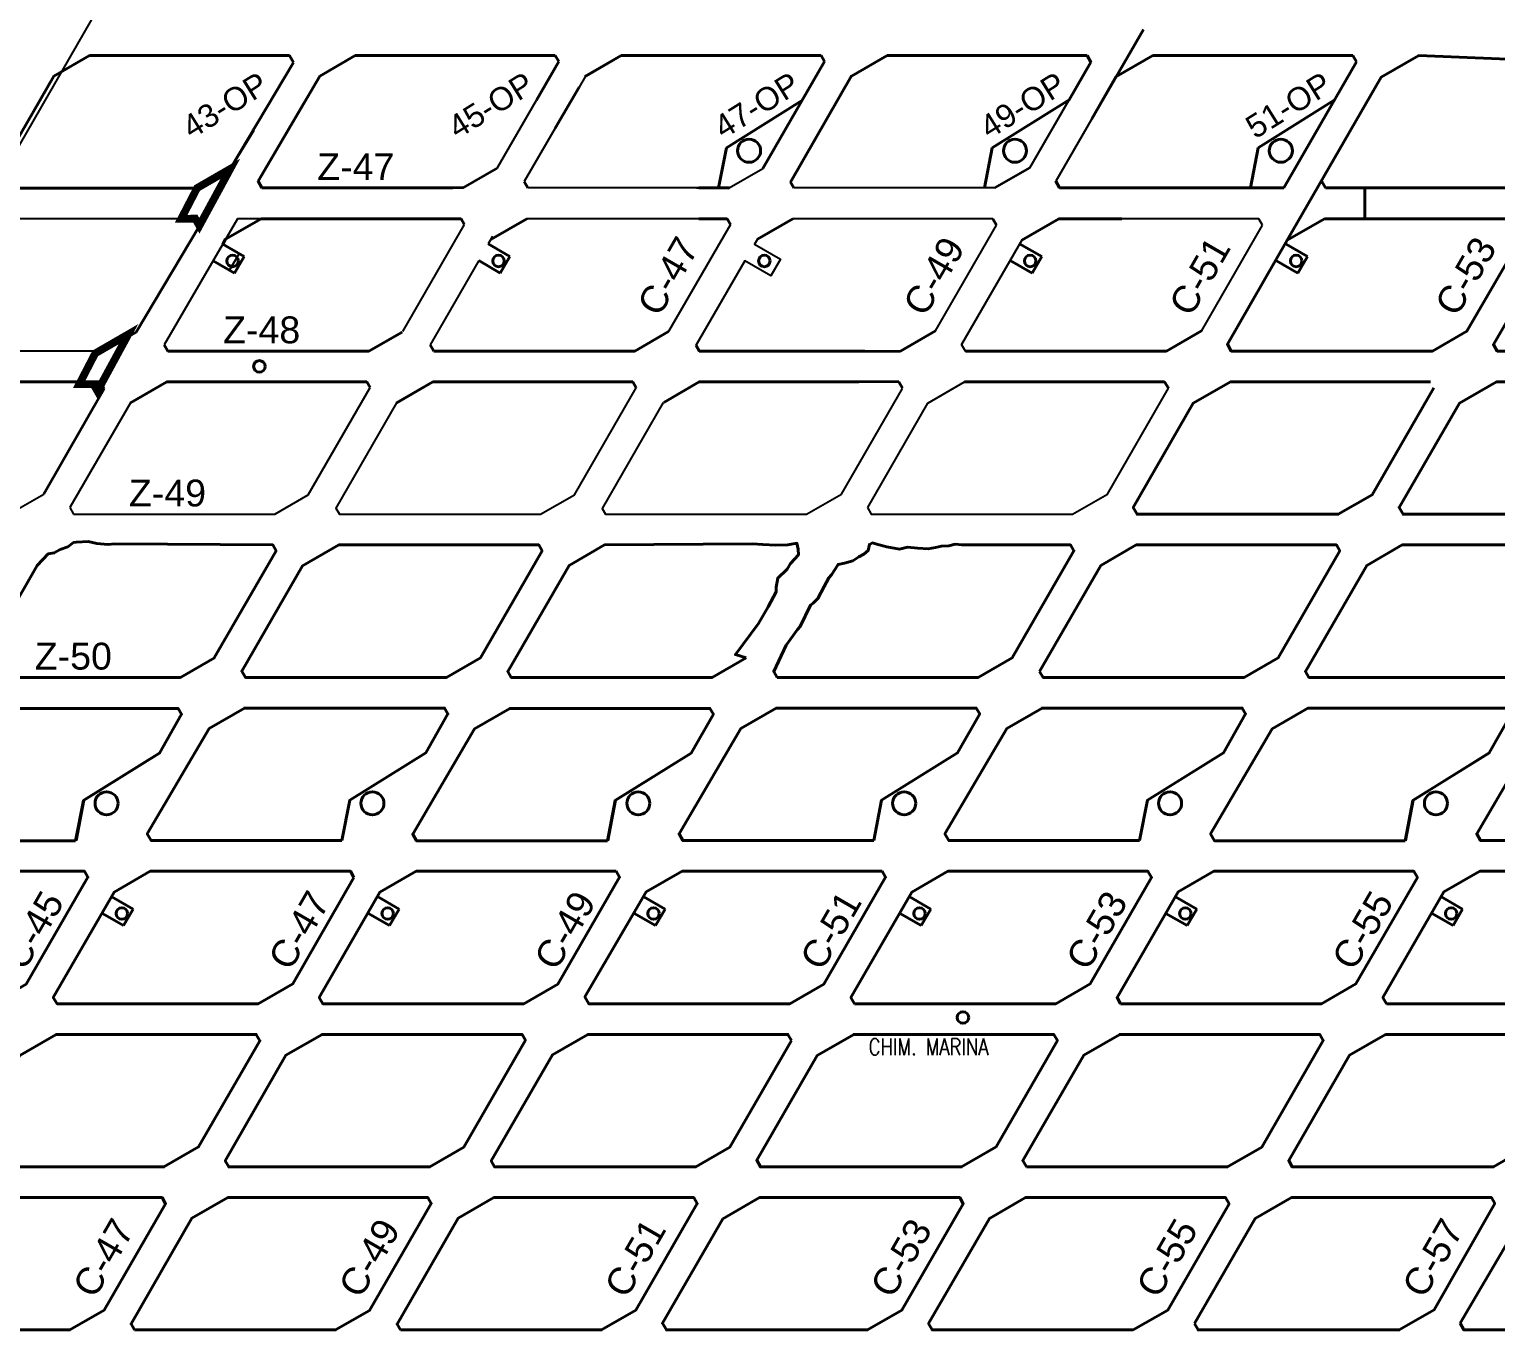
# Model space of a CAD drawing. Header units: millimetres. Extents: x -28 to 1943, y -5245 to 2752.
# Drawn here: x 1242.7 to 1433.8, y -386 to -215.6 of the extents above; entities that cross this region are included whole.
import ezdxf
from ezdxf.enums import TextEntityAlignment as Align

# ---------------------------------------------------------------- set-up
doc = ezdxf.new("R2010")
doc.units = ezdxf.units.MM
doc.linetypes.add('CONTINUA', pattern=[0])
doc.linetypes.add('HIDDEN', pattern=[0.375, 0.25, -0.125])
doc.layers.add('167', color=10, linetype='Continuous')
doc.styles.add('DG-T1-473 TO 560$0$Standard', font='arial.ttf')
doc.styles.add('DG-T1-473 TO 560$1$Standard', font='arial.ttf')
doc.styles.add('ROMANS', font='romans.shx', dxfattribs={"width": 0.8})

msp = doc.modelspace()

# ---------------------------------------------------------------- linework, layer by layer
at = {"lineweight": 35}
for p, q in [((1387.883, -215.585), (1381.16, -227.23)), ((1387.883, -215.585), (1381.16, -227.23)), ((1250.57, -218.996), (1245.948, -221.665)), ((1251.121, -218.996), (1250.57, -218.996)), ((1276.63, -218.996), (1251.121, -218.996)), ((1277.164, -219.921), (1276.63, -218.996)), ((1285.211, -218.996), (1280.589, -221.665)), ((1285.211, -218.996), (1311.271, -218.996)), ((1311.271, -218.996), (1311.723, -219.78)), ((1277.164, -219.921), (1268.923, -233.759)), ((1311.723, -219.78), (1308.831, -224.811)), ((1280.589, -221.665), (1272.543, -235.361)), ((1311.247, -228.445), (1314.375, -223.121)), ((1311.247, -228.445), (1314.375, -223.121)), ((1412.754, -224.811), (1402.843, -231.004)), ((1412.754, -224.811), (1402.843, -231.004)), ((1402.843, -231.004), (1401.824, -236.244)), ((1402.843, -231.004), (1401.824, -236.244)), ((1268.923, -233.759), (1264.606, -236.252)), ((1368.528, -236.251), (1373.09, -233.617)), ((1272.543, -235.361), (1273.053, -236.244)), ((1264.896, -241.169), (1264.362, -240.244)), ((1264.896, -241.169), (1256.656, -255.008)), ((1305.355, -245.169), (1302.535, -243.541)), ((1305.355, -245.169), (1302.535, -243.541)), ((1304.105, -247.334), (1301.285, -245.706)), ((1304.105, -247.334), (1301.285, -245.706)), ((1304.105, -247.334), (1305.355, -245.169)), ((1304.105, -247.334), (1305.355, -245.169)), ((1256.656, -255.008), (1252.338, -257.5)), ((1356.261, -257.5), (1360.823, -254.866)), ((1356.261, -257.5), (1360.823, -254.866)), ((1330.02, -257.5), (1356.261, -257.5)), ((1350.693, -257.5), (1356.261, -257.5)), ((1252.508, -262.425), (1251.974, -261.5)), ((1356.013, -261.5), (1330.02, -261.5)), ((1356.013, -261.5), (1350.717, -261.5)), ((1356.497, -262.339), (1356.013, -261.5)), ((1356.497, -262.339), (1356.013, -261.5)), ((1252.508, -262.425), (1244.633, -276.114, 7))]:
    msp.add_line(p, q, dxfattribs=at)
at = {"color": 3, "linetype": 'CONTINUA', "lineweight": 40}
for p, q in [((1250.57, -218.996), (1245.948, -221.665)), ((1276.63, -218.996), (1250.57, -218.996)), ((1277.164, -219.921), (1276.63, -218.996)), ((1245.948, -221.665), (1237.967, -235.489)), ((1238.407, -236.252), (1264.606, -236.252))]:
    msp.add_line(p, q, dxfattribs=at)
at = {"color": 3, "linetype": 'Continuous', "lineweight": 40}
for p, q in [((1280.576, -221.672), (1285.211, -218.996)), ((1280.576, -221.672), (1285.211, -218.996)), ((1285.211, -218.996), (1311.271, -218.996)), ((1285.211, -218.996), (1311.271, -218.996)), ((1311.271, -218.996), (1311.711, -219.759)), ((1311.271, -218.996), (1311.711, -219.759)), ((1315.209, -221.677), (1319.852, -218.996)), ((1315.209, -221.677), (1319.852, -218.996)), ((1319.852, -218.996), (1339.57, -218.996)), ((1319.852, -218.996), (1339.57, -218.996)), ((1349.871, -221.665), (1354.493, -218.996)), ((1349.871, -221.665), (1354.493, -218.996)), ((1354.493, -218.996), (1380.553, -218.996)), ((1354.493, -218.996), (1380.553, -218.996)), ((1380.553, -218.996), (1381.041, -219.842)), ((1380.553, -218.996), (1381.041, -219.842)), ((1384.304, -221.785), (1389.134, -218.996)), ((1384.304, -221.785), (1389.134, -218.996)), ((1389.134, -218.996), (1397.135, -218.996)), ((1389.134, -218.996), (1397.135, -218.996)), ((1378.206, -224.753), (1381.041, -219.842)), ((1378.206, -224.753), (1381.041, -219.842)), ((1272.543, -235.361), (1280.589, -221.665)), ((1272.543, -235.361), (1280.589, -221.665)), ((1384.304, -221.785), (1381.16, -227.23)), ((1384.304, -221.785), (1381.16, -227.23)), ((1343.472, -224.811), (1333.561, -231.004)), ((1343.472, -224.811), (1333.561, -231.004)), ((1378.206, -224.753), (1368.202, -231.004)), ((1378.206, -224.753), (1368.202, -231.004)), ((1412.754, -224.811), (1402.843, -231.004)), ((1412.754, -224.811), (1402.843, -231.004)), ((1333.561, -231.004), (1332.542, -236.244)), ((1333.561, -231.004), (1332.542, -236.244)), ((1368.202, -231.004), (1367.183, -236.244)), ((1368.202, -231.004), (1367.183, -236.244)), ((1402.843, -231.004), (1401.824, -236.244)), ((1402.843, -231.004), (1401.824, -236.244)), ((1273.053, -236.244), (1272.543, -235.361)), ((1273.053, -236.244), (1272.543, -235.361)), ((1297.901, -236.244), (1273.053, -236.244)), ((1297.901, -236.244), (1273.053, -236.244)), ((1376.976, -236.244), (1376.466, -235.361)), ((1376.976, -236.244), (1376.466, -235.361)), ((1385.097, -236.244), (1376.976, -236.244)), ((1385.097, -236.244), (1376.976, -236.244)), ((1411.617, -236.244), (1411.09, -235.332)), ((1411.617, -236.244), (1411.09, -235.332)), ((1416.721, -236.244), (1411.617, -236.244)), ((1416.721, -236.244), (1411.617, -236.244)), ((1272.939, -240.252), (1268.317, -242.92)), ((1272.939, -240.252), (1268.317, -242.92)), ((1298.999, -240.252), (1272.939, -240.252)), ((1298.999, -240.252), (1272.939, -240.252)), ((1299.397, -240.943), (1298.999, -240.252)), ((1299.397, -240.943), (1298.999, -240.252)), ((1376.862, -240.252), (1372.032, -243.041)), ((1376.862, -240.252), (1372.032, -243.041)), ((1385.097, -240.252), (1376.862, -240.252)), ((1385.097, -240.252), (1376.862, -240.252)), ((1411.503, -240.252), (1406.631, -243.065)), ((1411.503, -240.252), (1406.631, -243.065)), ((1416.721, -240.252), (1411.503, -240.252)), ((1416.721, -240.252), (1411.503, -240.252)), ((1268.317, -242.92), (1267.938, -243.566)), ((1268.317, -242.92), (1267.938, -243.566)), ((1270.714, -245.169), (1267.938, -243.566)), ((1270.714, -245.169), (1267.938, -243.566)), ((1305.355, -245.169), (1302.535, -243.541)), ((1305.355, -245.169), (1302.535, -243.541)), ((1374.637, -245.169), (1371.761, -243.509)), ((1374.637, -245.169), (1371.761, -243.509)), ((1409.278, -245.169), (1406.502, -243.566)), ((1409.278, -245.169), (1406.502, -243.566)), ((1269.464, -247.334), (1266.671, -245.722)), ((1269.464, -247.334), (1266.671, -245.722)), ((1269.464, -247.334), (1270.714, -245.169)), ((1269.464, -247.334), (1270.714, -245.169)), ((1304.105, -247.334), (1301.285, -245.706)), ((1304.105, -247.334), (1301.285, -245.706)), ((1304.105, -247.334), (1305.355, -245.169)), ((1304.105, -247.334), (1305.355, -245.169)), ((1373.387, -247.334), (1370.511, -245.674)), ((1373.387, -247.334), (1370.511, -245.674)), ((1373.387, -247.334), (1374.637, -245.169)), ((1373.387, -247.334), (1374.637, -245.169)), ((1408.028, -247.334), (1405.235, -245.722)), ((1408.028, -247.334), (1409.278, -245.169)), ((1408.028, -247.334), (1409.278, -245.169)), ((1286.979, -257.5), (1291.297, -255.008)), ((1286.979, -257.5), (1291.297, -255.008)), ((1321.62, -257.5), (1326.034, -254.952)), ((1321.62, -257.5), (1326.034, -254.952)), ((1390.902, -257.5), (1395.464, -254.866)), ((1390.902, -257.5), (1395.464, -254.866)), ((1260.431, -256.895), (1260.781, -257.5)), ((1260.431, -256.895), (1260.781, -257.5)), ((1260.781, -257.5), (1286.979, -257.5)), ((1260.781, -257.5), (1286.979, -257.5)), ((1294.95, -256.684), (1295.422, -257.5)), ((1294.95, -256.684), (1295.422, -257.5)), ((1295.422, -257.5), (1321.62, -257.5)), ((1295.422, -257.5), (1321.62, -257.5)), ((1329.616, -256.727), (1330.063, -257.5)), ((1329.616, -256.727), (1330.063, -257.5)), ((1330.063, -257.5), (1351.594, -257.5)), ((1330.063, -257.5), (1351.594, -257.5)), ((1364.704, -257.5), (1390.902, -257.5)), ((1364.704, -257.5), (1390.902, -257.5)), ((1260.671, -261.5), (1256.521, -263.896)), ((1260.671, -261.5), (1256.521, -263.896)), ((1286.731, -261.5), (1260.671, -261.5)), ((1286.731, -261.5), (1260.671, -261.5)), ((1287.145, -262.216), (1286.731, -261.5)), ((1287.145, -262.216), (1286.731, -261.5)), ((1295.312, -261.5), (1290.601, -264.22)), ((1295.312, -261.5), (1290.601, -264.22)), ((1321.372, -261.5), (1295.312, -261.5)), ((1321.372, -261.5), (1295.312, -261.5)), ((1321.813, -262.263), (1321.372, -261.5)), ((1321.813, -262.263), (1321.372, -261.5)), ((1350.823, -261.5), (1329.953, -261.5)), ((1350.823, -261.5), (1329.953, -261.5)), ((1390.654, -261.5), (1364.594, -261.5)), ((1390.654, -261.5), (1364.594, -261.5)), ((1391.139, -262.339), (1390.654, -261.5)), ((1391.139, -262.339), (1390.654, -261.5)), ((1259.756, -309.811), (1249.845, -316.004)), ((1259.756, -309.811), (1249.845, -316.004)), ((1294.397, -309.811), (1284.486, -316.004)), ((1294.397, -309.811), (1284.486, -316.004)), ((1328.982, -309.846), (1319.127, -316.004)), ((1328.982, -309.846), (1319.127, -316.004)), ((1363.679, -309.811), (1353.768, -316.004)), ((1363.679, -309.811), (1353.768, -316.004)), ((1398.32, -309.811), (1388.409, -316.004)), ((1398.32, -309.811), (1388.409, -316.004)), ((1432.961, -309.811), (1423.05, -316.004)), ((1432.961, -309.811), (1423.05, -316.004)), ((1249.845, -316.004), (1248.826, -321.244)), ((1249.845, -316.004), (1248.826, -321.244)), ((1284.486, -316.004), (1283.468, -321.244)), ((1284.486, -316.004), (1283.468, -321.244)), ((1319.127, -316.004), (1318.109, -321.244)), ((1319.127, -316.004), (1318.109, -321.244)), ((1353.768, -316.004), (1352.75, -321.244)), ((1353.768, -316.004), (1352.75, -321.244)), ((1423.05, -316.004), (1422.032, -321.244)), ((1423.05, -316.004), (1422.032, -321.244)), ((1256.28, -330.169), (1253.509, -328.569)), ((1256.28, -330.169), (1253.509, -328.569)), ((1290.921, -330.169), (1288.092, -328.536)), ((1290.921, -330.169), (1288.092, -328.536)), ((1325.562, -330.169), (1322.791, -328.569)), ((1325.562, -330.169), (1322.791, -328.569)), ((1360.203, -330.169), (1357.368, -328.532)), ((1360.203, -330.169), (1357.368, -328.532)), ((1429.485, -330.169), (1426.662, -328.539)), ((1429.485, -330.169), (1426.662, -328.539)), ((1255.03, -332.334), (1256.28, -330.169)), ((1255.03, -332.334), (1256.28, -330.169)), ((1289.671, -332.334), (1290.921, -330.169)), ((1289.671, -332.334), (1290.921, -330.169)), ((1324.312, -332.334), (1325.562, -330.169)), ((1324.312, -332.334), (1325.562, -330.169)), ((1358.953, -332.334), (1360.203, -330.169)), ((1358.953, -332.334), (1360.203, -330.169)), ((1393.594, -332.334), (1394.844, -330.169)), ((1393.594, -332.334), (1394.844, -330.169)), ((1428.235, -332.334), (1429.485, -330.169)), ((1428.235, -332.334), (1429.485, -330.169)), ((1255.03, -332.334), (1252.259, -330.734)), ((1255.03, -332.334), (1252.259, -330.734)), ((1289.671, -332.334), (1286.839, -330.699)), ((1289.671, -332.334), (1286.839, -330.699)), ((1324.312, -332.334), (1321.52, -330.722)), ((1324.312, -332.334), (1321.52, -330.722)), ((1358.953, -332.334), (1356.114, -330.695)), ((1358.953, -332.334), (1356.114, -330.695)), ((1428.235, -332.334), (1425.409, -330.703)), ((1428.235, -332.334), (1425.409, -330.703))]:
    msp.add_line(p, q, dxfattribs=at)
at = {"color": 3, "lineweight": 35}
for p, q in [((1280.589, -221.665), (1285.211, -218.996)), ((1280.589, -221.665), (1285.211, -218.996)), ((1285.211, -218.996), (1311.271, -218.996)), ((1285.211, -218.996), (1311.271, -218.996)), ((1311.271, -218.996), (1311.711, -219.759)), ((1311.271, -218.996), (1311.711, -219.759)), ((1315.23, -221.665), (1319.852, -218.996)), ((1315.23, -221.665), (1319.852, -218.996)), ((1319.852, -218.996), (1339.57, -218.996)), ((1319.852, -218.996), (1339.57, -218.996)), ((1349.871, -221.665), (1354.493, -218.996)), ((1349.871, -221.665), (1354.493, -218.996)), ((1354.493, -218.996), (1380.553, -218.996)), ((1354.493, -218.996), (1380.553, -218.996)), ((1380.553, -218.996), (1381.041, -219.842)), ((1380.553, -218.996), (1381.041, -219.842)), ((1384.304, -221.785), (1389.134, -218.996)), ((1384.304, -221.785), (1389.134, -218.996)), ((1389.134, -218.996), (1394.619, -218.987)), ((1389.134, -218.996), (1394.619, -218.987)), ((1272.543, -235.361), (1278.583, -225.08)), ((1272.543, -235.361), (1278.583, -225.08)), ((1343.472, -224.811), (1333.561, -231.004)), ((1343.472, -224.811), (1333.561, -231.004)), ((1378.206, -224.753), (1368.202, -231.004)), ((1378.206, -224.753), (1368.202, -231.004)), ((1268.923, -233.759), (1271.969, -228.725)), ((1333.561, -231.004), (1332.542, -236.244)), ((1333.561, -231.004), (1332.542, -236.244)), ((1368.202, -231.004), (1367.183, -236.244)), ((1368.202, -231.004), (1367.183, -236.244)), ((1264.606, -236.252), (1268.923, -233.759)), ((1299.251, -236.244), (1303.569, -233.752)), ((1273.053, -236.244), (1272.543, -235.361)), ((1273.053, -236.244), (1272.543, -235.361)), ((1297.901, -236.244), (1273.053, -236.244)), ((1299.251, -236.244), (1273.053, -236.244)), ((1376.976, -236.244), (1376.466, -235.361)), ((1376.976, -236.244), (1376.466, -235.361)), ((1385.097, -236.244), (1376.976, -236.244)), ((1264.798, -241.015), (1264.358, -240.252)), ((1264.798, -241.015), (1264.358, -240.252)), ((1272.939, -240.252), (1268.317, -242.92)), ((1272.939, -240.252), (1268.317, -242.92)), ((1298.999, -240.252), (1272.939, -240.252)), ((1298.999, -240.252), (1272.939, -240.252)), ((1299.397, -240.943), (1298.999, -240.252)), ((1299.397, -240.943), (1298.999, -240.252)), ((1376.862, -240.252), (1372.032, -243.041)), ((1376.862, -240.252), (1372.032, -243.041)), ((1385.097, -240.252), (1376.862, -240.252)), ((1268.317, -242.92), (1267.938, -243.566)), ((1270.714, -245.169), (1267.938, -243.566)), ((1270.714, -245.169), (1267.938, -243.566)), ((1374.637, -245.169), (1371.761, -243.509)), ((1374.637, -245.169), (1371.761, -243.509)), ((1269.464, -247.334), (1266.671, -245.722)), ((1269.464, -247.334), (1266.671, -245.722)), ((1269.464, -247.334), (1270.714, -245.169)), ((1269.464, -247.334), (1270.714, -245.169)), ((1373.387, -247.334), (1370.511, -245.674)), ((1373.387, -247.334), (1370.511, -245.674)), ((1373.387, -247.334), (1374.637, -245.169)), ((1373.387, -247.334), (1374.637, -245.169)), ((1286.979, -257.5), (1291.297, -255.008)), ((1286.979, -257.5), (1291.297, -255.008)), ((1321.62, -257.5), (1326.034, -254.952)), ((1321.62, -257.5), (1326.034, -254.952)), ((1390.902, -257.5), (1395.464, -254.866)), ((1390.902, -257.5), (1395.464, -254.866)), ((1260.304, -256.674), (1260.781, -257.5)), ((1260.781, -257.5), (1286.979, -257.5)), ((1260.781, -257.5), (1286.979, -257.5)), ((1294.95, -256.684), (1295.422, -257.5)), ((1294.95, -256.684), (1295.422, -257.5)), ((1295.422, -257.5), (1321.62, -257.5)), ((1295.422, -257.5), (1321.62, -257.5)), ((1329.616, -256.727), (1330.063, -257.5)), ((1329.616, -256.727), (1330.063, -257.5)), ((1330.063, -257.5), (1350.693, -257.5)), ((1330.063, -257.5), (1350.693, -257.5)), ((1364.704, -257.5), (1390.902, -257.5)), ((1364.704, -257.5), (1390.902, -257.5)), ((1251.974, -261.5), (1252.452, -262.327)), ((1260.671, -261.5), (1255.904, -264.252)), ((1260.671, -261.5), (1255.904, -264.252)), ((1286.731, -261.5), (1260.671, -261.5)), ((1286.731, -261.5), (1260.671, -261.5)), ((1287.145, -262.216), (1286.731, -261.5)), ((1287.145, -262.216), (1286.731, -261.5)), ((1295.312, -261.5), (1290.601, -264.22)), ((1295.312, -261.5), (1290.601, -264.22)), ((1321.372, -261.5), (1295.312, -261.5)), ((1321.372, -261.5), (1295.312, -261.5)), ((1321.813, -262.263), (1321.372, -261.5)), ((1321.813, -262.263), (1321.372, -261.5)), ((1350.717, -261.5), (1329.953, -261.5)), ((1350.717, -261.5), (1329.953, -261.5)), ((1390.654, -261.5), (1364.594, -261.5)), ((1390.654, -261.5), (1364.594, -261.5)), ((1391.139, -262.339), (1390.654, -261.5)), ((1391.139, -262.339), (1390.654, -261.5))]:
    msp.add_line(p, q, dxfattribs=at)
at = {"linetype": 'Continuous', "lineweight": 40}
for p, q in [((1319.848, -219.004), (1315.128, -221.729)), ((1307.694, -236.244), (1307.22, -235.423)), ((1307.58, -240.252), (1302.861, -242.977)), ((1368.77, -241.099), (1368.281, -240.252)), ((1295.422, -257.5), (1294.948, -256.679)), ((1295.308, -261.508), (1290.589, -264.232)), ((1394.844, -330.169), (1392.073, -328.569)), ((1394.844, -330.169), (1392.073, -328.569)), ((1393.594, -332.334), (1390.823, -330.734)), ((1393.594, -332.334), (1390.823, -330.734))]:
    msp.add_line(p, q, dxfattribs=at)
for p, q in [((1339.57, -219.004), (1319.848, -219.004)), ((1339.57, -218.996), (1345.912, -218.996)), ((1339.57, -218.996), (1345.912, -218.996)), ((1345.912, -218.996), (1346.352, -219.759)), ((1345.912, -218.996), (1346.352, -219.759)), ((1354.488, -219.003), (1380.553, -218.996)), ((1380.553, -218.996), (1381.041, -219.842)), ((1394.619, -218.987), (1415.194, -218.996)), ((1394.619, -218.987), (1415.194, -218.996)), ((1373.088, -233.618), (1381.041, -219.842)), ((1245.948, -221.665), (1237.967, -235.489)), ((1303.701, -233.676), (1308.831, -224.811, 7)), ((1373.088, -233.618), (1378.206, -224.753)), ((1381.16, -227.23), (1376.466, -235.361)), ((1381.16, -227.23), (1376.466, -235.361)), ((1299.251, -236.244), (1303.701, -233.676)), ((1264.606, -236.252), (1238.801, -236.252)), ((1273.053, -236.244), (1299.251, -236.244)), ((1333.901, -236.244), (1307.694, -236.244)), ((1333.901, -236.244), (1329.947, -236.244)), ((1342.335, -236.244), (1341.896, -235.485)), ((1342.335, -236.244), (1341.896, -235.485)), ((1368.539, -236.244), (1342.335, -236.244)), ((1401.824, -236.244), (1381.856, -236.244)), ((1401.824, -236.244), (1385.097, -236.244)), ((1252.05, -240.252), (1238.298, -240.252)), ((1264.358, -240.252), (1252.05, -240.252)), ((1269.868, -240.252, -0.552), (1260.304, -256.674)), ((1272.939, -240.252), (1269.868, -240.252)), ((1298.999, -240.252), (1272.939, -240.252)), ((1299.446, -241.027), (1298.999, -240.252)), ((1333.64, -240.252), (1307.58, -240.252)), ((1333.64, -240.252), (1329.947, -240.252)), ((1334.08, -241.015), (1333.64, -240.252)), ((1334.08, -241.015), (1333.64, -240.252)), ((1368.281, -240.252), (1342.221, -240.252)), ((1402.922, -240.252), (1381.856, -240.252)), ((1402.922, -240.252), (1385.097, -240.252)), ((1403.397, -241.076), (1402.922, -240.252)), ((1403.397, -241.076), (1402.922, -240.252)), ((1291.385, -254.957, 7), (1299.446, -241.027)), ((1360.821, -254.868), (1368.77, -241.099)), ((1360.821, -254.868), (1368.77, -241.099)), ((1270.091, -244.81), (1267.938, -243.566)), ((1372.032, -243.041), (1364.178, -256.643)), ((1268.841, -246.975), (1266.671, -245.722)), ((1268.841, -246.975), (1270.091, -244.81)), ((1286.979, -257.5), (1291.297, -255.008)), ((1321.62, -257.5), (1326.034, -254.952)), ((1252.338, -257.5), (1226.14, -257.5)), ((1260.304, -256.674), (1260.781, -257.5)), ((1260.781, -257.5), (1286.979, -257.5)), ((1317.367, -257.5), (1295.422, -257.5)), ((1317.367, -257.5), (1321.62, -257.5)), ((1251.974, -261.5), (1226.03, -261.5)), ((1260.671, -261.5, 7), (1255.904, -264.252)), ((1286.731, -261.5), (1260.671, -261.5)), ((1287.145, -262.216), (1286.731, -261.5)), ((1317.367, -261.498), (1295.308, -261.508)), ((1317.367, -261.5), (1321.372, -261.5)), ((1321.372, -261.5), (1321.813, -262.263)), ((1279.073, -276.23, 7), (1287.145, -262.216)), ((1348.556, -276.114), (1356.503, -262.348)), ((1348.556, -276.114), (1356.503, -262.348)), ((1255.904, -264.252), (1248.003, -277.865, 7)), ((1359.764, -264.289), (1351.926, -277.865)), ((1359.764, -264.289), (1351.926, -277.865)), ((1240.071, -278.748, 7), (1244.633, -276.114, 7)), ((1274.712, -278.748, 7), (1279.073, -276.23, 7)), ((1248.003, -277.865, 7), (1248.513, -278.748, 7)), ((1248.513, -278.748, 7), (1274.712, -278.748, 7))]:
    msp.add_line(p, q)
at = {"color": 7, "linetype": 'Continuous', "lineweight": 40}
for p, q in [((1339.57, -218.996), (1345.912, -218.996)), ((1339.57, -218.996), (1345.912, -218.996)), ((1345.912, -218.996), (1346.352, -219.759)), ((1345.912, -218.996), (1346.352, -219.759)), ((1333.888, -236.252), (1329.947, -236.244)), ((1333.901, -236.244), (1329.947, -236.244)), ((1416.721, -236.244), (1416.721, -240.252)), ((1416.721, -236.244), (1416.721, -240.252)), ((1333.64, -240.252), (1329.947, -240.252)), ((1333.64, -240.252), (1329.947, -240.252)), ((1334.08, -241.015), (1333.64, -240.252)), ((1334.08, -241.015), (1333.64, -240.252)), ((1419.092, -341.703), (1419.552, -342.5)), ((1419.092, -341.703), (1419.552, -342.5)), ((1419.443, -346.5), (1414.754, -349.207)), ((1419.443, -346.5), (1414.754, -349.207))]:
    msp.add_line(p, q, dxfattribs=at)
at = {"color": 7, "lineweight": 40}
for p, q in [((1354.488, -219.003), (1349.866, -221.671)), ((1397.135, -218.996), (1415.194, -218.996)), ((1397.135, -218.996), (1415.194, -218.996)), ((1415.194, -218.996), (1415.661, -219.805)), ((1415.194, -218.996), (1415.661, -219.805)), ((1342.335, -236.244), (1341.896, -235.485)), ((1342.335, -236.244), (1341.896, -235.485)), ((1406.183, -236.244), (1385.097, -236.244)), ((1406.183, -236.244), (1385.097, -236.244)), ((1342.221, -240.252), (1337.599, -242.92)), ((1330.02, -257.5), (1329.581, -256.74)), ((1330.02, -261.5), (1325.398, -264.169))]:
    msp.add_line(p, q, dxfattribs=at)
at = {"lineweight": 40, "ltscale": 5}
msp.add_line((1388.409, -316.004), (1387.391, -321.244), dxfattribs=at)
msp.add_line((1388.409, -316.004), (1387.391, -321.244), dxfattribs=at)
for points in [[(1384.304, -221.785), (1389.134, -218.996), (1394.619, -218.987)], [(1329.648, -236.244), (1333.901, -236.244), (1338.302, -233.704)], [(1376.466, -235.361), (1376.976, -236.244), (1381.856, -236.244)], [(1334.08, -241.015), (1333.64, -240.252), (1329.635, -240.252)], [(1372.032, -243.041), (1376.862, -240.252), (1381.856, -240.252)], [(1334.08, -241.015), (1326.034, -254.952)], [(1395.438, -254.881), (1390.902, -257.5), (1364.704, -257.5), (1364.194, -256.617), (1364.163, -256.67)], [(1395.438, -254.881), (1390.902, -257.5), (1364.704, -257.5), (1364.194, -256.617), (1364.163, -256.67)], [(1359.788, -264.275), (1359.788, -264.275), (1364.594, -261.5), (1390.654, -261.5), (1391.139, -262.339)], [(1359.788, -264.275), (1359.788, -264.275), (1364.594, -261.5), (1390.654, -261.5), (1391.139, -262.339)]]:
    msp.add_lwpolyline(points)
at = {"lineweight": 40}
for points in [[(1406.631, -243.065), (1418.878, -221.824), (1423.775, -218.996), (1445.839, -219.919), (1446.803, -219.834), (1447.267, -220.006), (1447.875, -220.128), (1448.106, -220.279), (1448.322, -220.667), (1448.437, -221.248), (1448.635, -221.768), (1449.299, -222.005), (1448.124, -223.369), (1446.551, -225.17), (1447.068, -225.467), (1440.865, -236.244), (1416.721, -236.244)], [(1406.631, -243.065), (1418.878, -221.824), (1423.775, -218.996), (1445.839, -219.919), (1446.803, -219.834), (1447.267, -220.006), (1447.875, -220.128), (1448.106, -220.279), (1448.322, -220.667), (1448.437, -221.248), (1448.635, -221.768), (1449.299, -222.005), (1448.124, -223.369), (1446.551, -225.17), (1447.068, -225.467), (1440.865, -236.244), (1416.721, -236.244)], [(1406.183, -236.244), (1415.661, -219.805)], [(1406.183, -236.244), (1415.661, -219.805)], [(1349.876, -221.662), (1341.896, -235.485)], [(1349.876, -221.662), (1341.896, -235.485)], [(1406.631, -243.065), (1398.826, -256.602), (1399.345, -257.5), (1425.543, -257.5), (1430.031, -254.909), (1438.046, -241.089), (1437.563, -240.252), (1416.721, -240.252)], [(1406.631, -243.065), (1398.826, -256.602), (1399.345, -257.5), (1425.543, -257.5), (1430.031, -254.909), (1438.046, -241.089), (1437.563, -240.252), (1416.721, -240.252)], [(1464.714, -254.885), (1472.676, -241.07), (1472.204, -240.252), (1446.144, -240.252), (1441.388, -242.998), (1433.491, -256.643), (1433.986, -257.5), (1460.184, -257.5), (1464.746, -254.866)], [(1464.714, -254.885), (1472.676, -241.07), (1472.204, -240.252), (1446.144, -240.252), (1441.388, -242.998), (1433.491, -256.643), (1433.986, -257.5), (1460.184, -257.5), (1464.746, -254.866)], [(1425.295, -261.5), (1399.235, -261.5), (1394.389, -264.298), (1386.567, -277.865), (1387.077, -278.748), (1413.276, -278.748), (1417.68, -276.206), (1425.751, -262.289)], [(1425.295, -261.5), (1399.235, -261.5), (1394.389, -264.298), (1386.567, -277.865), (1387.077, -278.748), (1413.276, -278.748), (1417.68, -276.206), (1425.751, -262.289)]]:
    msp.add_lwpolyline(points, dxfattribs=at)
at = {"color": 7, "linetype": 'Continuous', "lineweight": 40}
for points in [[(1338.302, -233.704), (1346.352, -219.759)], [(1338.302, -233.704), (1346.352, -219.759)], [(1266.835, -297.461), (1274.892, -283.49), (1274.464, -282.748), (1253.894, -282.594), (1252.969, -282.707), (1251.515, -282.541), (1250.42, -282.287), (1248.88, -282.363), (1248.511, -282.433), (1247.753, -283.01), (1246.775, -283.327), (1245.986, -283.791), (1245.199, -283.903), (1243.782, -285.417), (1235.797, -299.22), (1236.246, -299.996), (1262.444, -299.996), (1266.85, -297.453)], [(1266.835, -297.461), (1274.892, -283.49), (1274.464, -282.748), (1253.894, -282.594), (1252.969, -282.707), (1251.515, -282.541), (1250.42, -282.287), (1248.88, -282.363), (1248.511, -282.433), (1247.753, -283.01), (1246.775, -283.327), (1245.986, -283.791), (1245.199, -283.903), (1243.782, -285.417), (1235.797, -299.22), (1236.246, -299.996), (1262.444, -299.996), (1266.85, -297.453)], [(1419.552, -342.5), (1445.751, -342.5), (1450.313, -339.866), (1458.25, -326.083), (1457.77, -325.252), (1433.632, -325.252)], [(1419.552, -342.5), (1445.751, -342.5), (1450.313, -339.866), (1458.25, -326.083), (1457.77, -325.252), (1433.632, -325.252)], [(1414.754, -349.207), (1406.817, -362.938), (1407.284, -363.748), (1433.483, -363.748), (1438.045, -361.114), (1445.943, -347.263), (1445.502, -346.5), (1419.443, -346.5)], [(1414.754, -349.207), (1406.817, -362.938), (1407.284, -363.748), (1433.483, -363.748), (1438.045, -361.114), (1445.943, -347.263), (1445.502, -346.5), (1419.443, -346.5)]]:
    msp.add_lwpolyline(points, dxfattribs=at)
at = {"elevation": 7}
for points in [[(1338.302, -233.704), (1346.352, -219.759)], [(1338.302, -233.704), (1346.352, -219.759)], [(1315.209, -221.677), (1314.375, -223.121)], [(1315.209, -221.677), (1314.375, -223.121)], [(1349.876, -221.662), (1341.896, -235.485)], [(1349.876, -221.662), (1341.896, -235.485)], [(1311.247, -228.445), (1307.22, -235.423)], [(1311.247, -228.445), (1307.22, -235.423)], [(1303.094, -242.573), (1302.535, -243.541)], [(1303.094, -242.573), (1302.535, -243.541)], [(1395.438, -254.881), (1403.397, -241.076)], [(1395.438, -254.881), (1403.397, -241.076)], [(1337.606, -242.916), (1337.228, -243.571), (1340.61, -245.523), (1339.36, -247.689), (1335.953, -245.722), (1329.595, -256.764)], [(1337.606, -242.916), (1337.228, -243.571), (1340.61, -245.523), (1339.36, -247.689), (1335.953, -245.722), (1329.595, -256.764)], [(1301.285, -245.706), (1294.95, -256.683)], [(1301.285, -245.706), (1294.95, -256.683)], [(1405.14, -245.667), (1398.826, -256.602), (1399.345, -257.5), (1415.86, -257.51)], [(1405.14, -245.667), (1398.826, -256.602), (1399.345, -257.5), (1415.86, -257.51)], [(1415.865, -261.5), (1399.235, -261.5), (1394.389, -264.298), (1386.567, -277.865), (1387.077, -278.748), (1413.276, -278.748), (1417.68, -276.206), (1425.751, -262.289)], [(1415.865, -261.5), (1399.235, -261.5), (1394.389, -264.298), (1386.567, -277.865), (1387.077, -278.748), (1413.276, -278.748), (1417.68, -276.206), (1425.751, -262.289)], [(1290.596, -264.228), (1282.685, -277.936), (1283.154, -278.748), (1309.353, -278.748), (1313.766, -276.2), (1321.813, -262.263)], [(1290.596, -264.228), (1282.685, -277.936), (1283.154, -278.748), (1309.353, -278.748), (1313.766, -276.2), (1321.813, -262.263)], [(1351.926, -277.865), (1352.436, -278.748), (1378.635, -278.748), (1383.197, -276.114), (1391.139, -262.339)], [(1351.926, -277.865), (1352.436, -278.748), (1378.635, -278.748), (1383.197, -276.114), (1391.139, -262.339)], [(1325.332, -264.169), (1317.365, -278.003), (1317.795, -278.748), (1343.994, -278.748), (1348.556, -276.114)], [(1325.332, -264.169), (1317.365, -278.003), (1317.795, -278.748), (1343.994, -278.748), (1348.556, -276.114)]]:
    msp.add_lwpolyline(points, dxfattribs=at)
at = {"const_width": 1}
for points in [[(1264.896, -241.169), (1264.362, -240.244), (1262.53, -240.252), (1264.606, -236.252), (1268.923, -233.759)], [(1251.615, -262.711), (1251.081, -261.786), (1249.248, -261.794), (1251.324, -257.794), (1255.642, -255.301)]]:
    msp.add_lwpolyline(points, close=True, dxfattribs=at)
at = {"color": 3, "linetype": 'HIDDEN', "lineweight": 40}
msp.add_lwpolyline([(1251.974, -261.5), (1226.03, -261.5), (1221.409, -264.169), (1216.738, -272.118)], dxfattribs=at)
at = {"color": 3, "linetype": 'CONTINUA', "lineweight": 40}
msp.add_lwpolyline([(1251.974, -261.5), (1226.03, -261.5), (1221.409, -264.169), (1216.738, -272.118)], dxfattribs=at)
at = {"lineweight": 40}
for points in [[(1459.936, -261.5), (1433.876, -261.5), (1429.075, -264.272), (1421.208, -277.865), (1421.718, -278.748), (1447.917, -278.748), (1452.479, -276.114), (1460.419, -262.337)], [(1459.936, -261.5), (1433.876, -261.5), (1429.075, -264.272), (1421.208, -277.865), (1421.718, -278.748), (1447.917, -278.748), (1452.479, -276.114), (1460.419, -262.337)], [(1384.911, -342.5), (1411.11, -342.5), (1415.565, -339.928), (1423.594, -326.057), (1423.129, -325.252), (1397.069, -325.252), (1392.403, -327.946), (1384.451, -341.703)], [(1384.911, -342.5), (1411.11, -342.5), (1415.565, -339.928), (1423.594, -326.057), (1423.129, -325.252), (1397.069, -325.252), (1392.403, -327.946), (1384.451, -341.703)], [(1419.552, -342.5), (1445.751, -342.5), (1450.206, -339.928), (1458.235, -326.057), (1457.77, -325.252), (1431.71, -325.252), (1427.044, -327.946), (1419.092, -341.703)], [(1429.148, -384.113), (1429.658, -384.996), (1455.857, -384.996), (1460.313, -382.423), (1468.325, -368.526), (1467.876, -367.748), (1441.816, -367.748), (1437.194, -370.417)], [(1429.148, -384.113), (1429.658, -384.996), (1455.857, -384.996), (1460.313, -382.423), (1468.325, -368.526), (1467.876, -367.748), (1441.816, -367.748), (1437.194, -370.417)]]:
    msp.add_lwpolyline(points, close=True, dxfattribs=at)
at = {"color": 7, "linetype": 'Continuous', "lineweight": 40}
for points in [[(1336.14, -297.448), (1334.734, -297.028), (1337.722, -292.979), (1339.011, -290.814), (1340.058, -288.84), (1340.058, -288.224), (1340.261, -287.063), (1341.465, -285.883), (1341.931, -285.178), (1342.938, -284.039), (1342.903, -283.293), (1342.758, -282.532), (1341.551, -282.711), (1340.005, -282.788), (1338.289, -282.706), (1336.956, -282.606), (1317.686, -282.748), (1313.064, -285.417), (1305.075, -299.212), (1305.528, -299.996), (1331.726, -299.996)], [(1336.14, -297.448), (1334.734, -297.028), (1337.722, -292.979), (1339.011, -290.814), (1340.058, -288.84), (1340.058, -288.224), (1340.261, -287.063), (1341.465, -285.883), (1341.931, -285.178), (1342.938, -284.039), (1342.903, -283.293), (1342.758, -282.532), (1341.551, -282.711), (1340.005, -282.788), (1338.289, -282.706), (1336.956, -282.606), (1317.686, -282.748), (1313.064, -285.417), (1305.075, -299.212), (1305.528, -299.996), (1331.726, -299.996)], [(1340.169, -299.996), (1366.367, -299.996), (1370.788, -297.444), (1378.827, -283.511), (1378.387, -282.748), (1364.233, -282.748), (1363.35, -282.657), (1362.557, -282.859), (1361.571, -282.885), (1360.808, -283.066), (1359.829, -283.26), (1358.488, -283.181), (1357.154, -283.048), (1356.125, -283.275), (1354.452, -283.01), (1353.295, -282.671), (1352.587, -282.488), (1352.183, -282.675), (1352.038, -283.466), (1351.487, -283.952), (1350.831, -284.298), (1350.053, -284.813), (1348.931, -285.129), (1348.121, -285.274), (1347.269, -286.639), (1346.901, -287.013), (1346.304, -288.168), (1345.474, -289.714), (1344.864, -290.321), (1344.507, -290.588), (1343.151, -293.351), (1342.811, -293.775), (1341.36, -295.818), (1339.728, -299.233)], [(1340.169, -299.996), (1366.367, -299.996), (1370.788, -297.444), (1378.827, -283.511), (1378.387, -282.748), (1364.233, -282.748), (1363.35, -282.657), (1362.557, -282.859), (1361.571, -282.885), (1360.808, -283.066), (1359.829, -283.26), (1358.488, -283.181), (1357.154, -283.048), (1356.125, -283.275), (1354.452, -283.01), (1353.295, -282.671), (1352.587, -282.488), (1352.183, -282.675), (1352.038, -283.466), (1351.487, -283.952), (1350.831, -284.298), (1350.053, -284.813), (1348.931, -285.129), (1348.121, -285.274), (1347.269, -286.639), (1346.901, -287.013), (1346.304, -288.168), (1345.474, -289.714), (1344.864, -290.321), (1344.507, -290.588), (1343.151, -293.351), (1342.811, -293.775), (1341.36, -295.818), (1339.728, -299.233)], [(1301.525, -297.433), (1309.545, -283.511), (1309.105, -282.748), (1283.045, -282.748), (1278.341, -285.464), (1270.416, -299.181), (1270.887, -299.996), (1297.085, -299.996)], [(1301.525, -297.433), (1309.545, -283.511), (1309.105, -282.748), (1283.045, -282.748), (1278.341, -285.464), (1270.416, -299.181), (1270.887, -299.996), (1297.085, -299.996)], [(1374.359, -299.216), (1382.346, -285.417), (1386.968, -282.748), (1413.028, -282.748), (1413.468, -283.511), (1405.443, -297.436), (1401.008, -299.996), (1374.81, -299.996)], [(1374.359, -299.216), (1382.346, -285.417), (1386.968, -282.748), (1413.028, -282.748), (1413.468, -283.511), (1405.443, -297.436), (1401.008, -299.996), (1374.81, -299.996)], [(1448.109, -283.511), (1447.669, -282.748), (1421.609, -282.748), (1416.987, -285.417), (1409.005, -299.225), (1409.451, -299.996), (1435.649, -299.996), (1440.073, -297.442)], [(1448.109, -283.511), (1447.669, -282.748), (1421.609, -282.748), (1416.987, -285.417), (1409.005, -299.225), (1409.451, -299.996), (1435.649, -299.996), (1440.073, -297.442)], [(1211.234, -341.683), (1211.706, -342.5), (1237.905, -342.5), (1242.34, -339.94), (1250.367, -326.019), (1249.924, -325.252), (1223.864, -325.252), (1219.171, -327.961)], [(1211.234, -341.683), (1211.706, -342.5), (1237.905, -342.5), (1242.34, -339.94), (1250.367, -326.019), (1249.924, -325.252), (1223.864, -325.252), (1219.171, -327.961)], [(1285.033, -326.062), (1284.565, -325.252), (1258.505, -325.252), (1253.775, -327.983), (1245.867, -341.669), (1246.347, -342.5), (1272.546, -342.5), (1277.067, -339.89)], [(1285.033, -326.062), (1284.565, -325.252), (1258.505, -325.252), (1253.775, -327.983), (1245.867, -341.669), (1246.347, -342.5), (1272.546, -342.5), (1277.067, -339.89)], [(1353.847, -325.252), (1327.787, -325.252), (1323.127, -327.943), (1315.119, -341.617), (1315.629, -342.5), (1341.828, -342.5), (1346.269, -339.936), (1354.294, -326.027)], [(1353.847, -325.252), (1327.787, -325.252), (1323.127, -327.943), (1315.119, -341.617), (1315.629, -342.5), (1341.828, -342.5), (1346.269, -339.936), (1354.294, -326.027)], [(1350.27, -342.5), (1376.469, -342.5), (1380.953, -339.911), (1388.951, -326.053), (1388.488, -325.252), (1362.428, -325.252), (1357.717, -327.972), (1349.79, -341.669)], [(1350.27, -342.5), (1376.469, -342.5), (1380.953, -339.911), (1388.951, -326.053), (1388.488, -325.252), (1362.428, -325.252), (1357.717, -327.972), (1349.79, -341.669)], [(1234.079, -363.748), (1260.278, -363.748), (1264.787, -361.145), (1272.779, -347.334), (1272.297, -346.5), (1246.238, -346.5), (1241.494, -349.239), (1233.595, -362.91)], [(1234.079, -363.748), (1260.278, -363.748), (1264.787, -361.145), (1272.779, -347.334), (1272.297, -346.5), (1246.238, -346.5), (1241.494, -349.239), (1233.595, -362.91)], [(1299.338, -361.197), (1307.38, -347.266), (1306.938, -346.5), (1280.879, -346.5), (1276.171, -349.218), (1268.257, -362.946), (1268.72, -363.748), (1294.919, -363.748)], [(1299.338, -361.197), (1307.38, -347.266), (1306.938, -346.5), (1280.879, -346.5), (1276.171, -349.218), (1268.257, -362.946), (1268.72, -363.748), (1294.919, -363.748)], [(1342.03, -347.281), (1341.579, -346.5), (1315.52, -346.5), (1310.898, -349.169), (1302.92, -362.983), (1303.361, -363.748), (1329.56, -363.748), (1334.011, -361.178)], [(1342.03, -347.281), (1341.579, -346.5), (1315.52, -346.5), (1310.898, -349.169), (1302.92, -362.983), (1303.361, -363.748), (1329.56, -363.748), (1334.011, -361.178)], [(1368.693, -361.155), (1376.686, -347.306), (1376.22, -346.5), (1350.161, -346.5), (1345.405, -349.246), (1337.508, -362.891), (1338.002, -363.748), (1364.201, -363.748)], [(1368.693, -361.155), (1376.686, -347.306), (1376.22, -346.5), (1350.161, -346.5), (1345.405, -349.246), (1337.508, -362.891), (1338.002, -363.748), (1364.201, -363.748)], [(1372.643, -363.748), (1398.842, -363.748), (1403.313, -361.167), (1411.318, -347.29), (1410.861, -346.5), (1384.802, -346.5), (1380.114, -349.207), (1372.176, -362.939)], [(1372.643, -363.748), (1398.842, -363.748), (1403.313, -361.167), (1411.318, -347.29), (1410.861, -346.5), (1384.802, -346.5), (1380.114, -349.207), (1372.176, -362.939)], [(1221.323, -384.15), (1221.812, -384.996), (1248.01, -384.996), (1252.479, -382.417), (1260.498, -368.558), (1260.03, -367.748), (1233.97, -367.748), (1229.213, -370.495)], [(1221.323, -384.15), (1221.812, -384.996), (1248.01, -384.996), (1252.479, -382.417), (1260.498, -368.558), (1260.03, -367.748), (1233.97, -367.748), (1229.213, -370.495)], [(1256.453, -384.996), (1282.651, -384.996), (1287.072, -382.444), (1295.113, -368.515), (1294.671, -367.748), (1268.611, -367.748), (1263.932, -370.45), (1255.999, -384.211)], [(1256.453, -384.996), (1282.651, -384.996), (1287.072, -382.444), (1295.113, -368.515), (1294.671, -367.748), (1268.611, -367.748), (1263.932, -370.45), (1255.999, -384.211)], [(1291.094, -384.996), (1317.292, -384.996), (1321.754, -382.42), (1329.766, -368.535), (1329.312, -367.748), (1303.252, -367.748), (1298.626, -370.419), (1290.651, -384.229)], [(1291.094, -384.996), (1317.292, -384.996), (1321.754, -382.42), (1329.766, -368.535), (1329.312, -367.748), (1303.252, -367.748), (1298.626, -370.419), (1290.651, -384.229)], [(1333.093, -370.52), (1325.225, -384.114), (1325.735, -384.996), (1351.934, -384.996), (1356.433, -382.398), (1364.421, -368.558), (1363.953, -367.748), (1337.893, -367.748)], [(1333.093, -370.52), (1325.225, -384.114), (1325.735, -384.996), (1351.934, -384.996), (1356.433, -382.398), (1364.421, -368.558), (1363.953, -367.748), (1337.893, -367.748)], [(1386.575, -384.996), (1391.061, -382.406), (1399.055, -368.547), (1398.594, -367.748), (1372.534, -367.748), (1367.824, -370.468), (1359.901, -384.174), (1360.376, -384.996)], [(1386.575, -384.996), (1391.061, -382.406), (1399.055, -368.547), (1398.594, -367.748), (1372.534, -367.748), (1367.824, -370.468), (1359.901, -384.174), (1360.376, -384.996)], [(1394.542, -384.173), (1395.017, -384.996), (1421.216, -384.996), (1425.777, -382.363), (1433.675, -368.511), (1433.235, -367.748), (1407.175, -367.748), (1402.464, -370.468)], [(1394.542, -384.173), (1395.017, -384.996), (1421.216, -384.996), (1425.777, -382.363), (1433.675, -368.511), (1433.235, -367.748), (1407.175, -367.748), (1402.464, -370.468)]]:
    msp.add_lwpolyline(points, close=True, dxfattribs=at)
at = {"linetype": 'Continuous', "lineweight": 40}
for points in [[(1248.76, -321.286), (1249.779, -316.046), (1259.69, -309.852), (1262.57, -304.801), (1262.13, -304.038), (1236.07, -304.038), (1231.448, -306.706), (1223.401, -320.403), (1223.912, -321.286)], [(1283.464, -321.247), (1284.482, -316.006), (1294.393, -309.813), (1297.274, -304.762), (1296.833, -303.999), (1270.773, -303.999), (1266.151, -306.667), (1258.105, -320.363), (1258.615, -321.247)], [(1318.053, -321.279), (1319.071, -316.039), (1328.982, -309.846), (1331.863, -304.794), (1331.422, -304.031), (1305.362, -304.031), (1300.741, -306.7), (1292.694, -320.396), (1293.204, -321.279)], [(1352.75, -321.244), (1353.768, -316.004), (1363.679, -309.811), (1366.56, -304.759), (1366.119, -303.996), (1340.059, -303.996), (1335.437, -306.665), (1327.391, -320.361), (1327.901, -321.244)], [(1387.391, -321.244), (1388.409, -316.004), (1398.32, -309.811), (1401.201, -304.759), (1400.76, -303.996), (1374.7, -303.996), (1370.078, -306.665), (1362.032, -320.361), (1362.542, -321.244)], [(1421.995, -321.267), (1423.014, -316.027), (1432.925, -309.834), (1435.805, -304.782), (1435.365, -304.019), (1409.305, -304.019), (1404.683, -306.687), (1396.637, -320.384), (1397.147, -321.267)], [(1456.673, -321.244), (1457.691, -316.004), (1467.602, -309.811), (1470.483, -304.759), (1470.042, -303.996), (1443.982, -303.996), (1439.36, -306.665), (1431.314, -320.361), (1431.824, -321.244)], [(1319.206, -325.252), (1293.146, -325.252), (1288.41, -327.986), (1280.515, -341.682), (1280.988, -342.5), (1307.187, -342.5), (1311.604, -339.95), (1319.647, -326.017)], [(1319.206, -325.252), (1293.146, -325.252), (1288.41, -327.986), (1280.515, -341.682), (1280.988, -342.5), (1307.187, -342.5), (1311.604, -339.95), (1319.647, -326.017)]]:
    msp.add_lwpolyline(points, close=True, dxfattribs=at)
at = {"color": 3, "linetype": 'Continuous', "lineweight": 40}
for points in [[(1431.371, -320.46), (1431.824, -321.244), (1433.632, -321.244)], [(1431.371, -320.46), (1431.824, -321.244), (1433.632, -321.244)], [(1433.632, -325.252), (1431.71, -325.252), (1427.044, -327.946)], [(1433.632, -325.252), (1431.71, -325.252), (1427.044, -327.946)]]:
    msp.add_lwpolyline(points, dxfattribs=at)
for centre, radius in [((1336.515, -231.399), 1.5), ((1371.156, -231.399), 1.5), ((1405.797, -231.399), 1.5), ((1269.223, -245.752), 0.75), ((1303.864, -245.752), 0.75), ((1338.505, -245.752), 0.75), ((1373.146, -245.752), 0.75), ((1407.787, -245.752), 0.75), ((1272.714, -259.489), 0.75), ((1252.799, -316.399), 1.5), ((1287.44, -316.399), 1.5), ((1322.081, -316.399), 1.5), ((1356.722, -316.399), 1.5), ((1426.004, -316.399), 1.5), ((1254.789, -330.752), 0.75), ((1289.43, -330.752), 0.75), ((1324.071, -330.752), 0.75), ((1358.712, -330.752), 0.75), ((1427.994, -330.752), 0.75)]:
    msp.add_circle(centre, radius, dxfattribs=at)
at = {"color": 3, "lineweight": 35}
for centre, radius in [((1336.515, -231.399), 1.5), ((1336.515, -231.399), 1.5), ((1371.156, -231.399), 1.5), ((1371.156, -231.399), 1.5), ((1269.223, -245.752), 0.75), ((1269.223, -245.752), 0.75), ((1303.864, -245.752), 0.75), ((1303.864, -245.752), 0.75), ((1338.505, -245.752), 0.75), ((1338.505, -245.752), 0.75), ((1373.146, -245.752), 0.75), ((1373.146, -245.752), 0.75)]:
    msp.add_circle(centre, radius, dxfattribs=at)
at = {"lineweight": 35}
msp.add_circle((1405.797, -231.399), 1.5, dxfattribs=at)
msp.add_circle((1405.797, -231.399), 1.5, dxfattribs=at)
at = {"color": 3, "lineweight": 40}
msp.add_circle((1391.363, -316.399), 1.5, dxfattribs=at)
at = {"lineweight": 40}
msp.add_circle((1393.353, -330.752), 0.75, dxfattribs=at)
at = {"lineweight": 40, "ltscale": 5}
msp.add_circle((1364.383, -344.293), 0.757, dxfattribs=at)
at = {"color": 7, "linetype": 'Continuous', "lineweight": 40}
msp.add_circle((1364.383, -344.293), 0.757, dxfattribs=at)
at = {"layer": '167'}
msp.add_lwpolyline([(793.984, -747.719), (1288.758, -747.718), (1347.109, -646.658), (1351.609, -644.06), (1383.259, -644.06), (1805.194, 86.748), (1770.861, 87.511), (1838.66, 204.944), (1646.978, 301.627), (1521.565, 87.697), (1424.451, 87.511), (1164.8, -363.75), (913.868, -363.748), (890.119, -410.232), (793.984, -747.719)], close=True, dxfattribs=at)

# ---------------------------------------------------------------- texts
at = {"linetype": 'Continuous', "style": 'DG-T1-473 TO 560$0$Standard'}
for s, p in [('43-OP', (1263.883, -229.946)), ('43-OP', (1263.883, -229.946)), ('45-OP', (1298.524, -229.946)), ('45-OP', (1298.524, -229.946)), ('47-OP', (1333.165, -229.946)), ('47-OP', (1333.165, -229.946)), ('49-OP', (1367.806, -229.946)), ('49-OP', (1367.806, -229.946)), ('51-OP', (1402.447, -229.946)), ('51-OP', (1402.447, -229.946))]:
    msp.add_text(s, height=3, rotation=32, dxfattribs=at).set_placement(p)
for s, p in [('Z-47', (1285.28, -233.477)), ('Z-48', (1273.008, -254.732)), ('Z-49', (1260.74, -275.981)), ('Z-50', (1248.472, -297.229))]:
    msp.add_text(s, height=3.5, dxfattribs=at).set_placement(p, align=Align.MIDDLE_CENTER)
at = {"linetype": 'Continuous', "style": 'DG-T1-473 TO 560$1$Standard'}
for s, p in [('C-47', (1323.291, -252.309)), ('C-49', (1357.932, -252.309)), ('C-51', (1392.573, -252.309)), ('C-53', (1427.214, -252.309)), ('C-47', (1249.737, -380.19)), ('C-53', (1353.66, -380.19)), ('C-55', (1388.301, -380.19)), ('C-57', (1422.942, -380.19)), ('C-49', (1284.378, -380.19)), ('C-51', (1319.019, -380.19))]:
    msp.add_text(s, height=3.5, rotation=60, dxfattribs=at).set_placement(p, align=Align.MIDDLE_LEFT)
at = {"linetype": 'Continuous', "style": 'DG-T1-473 TO 560$0$Standard'}
for s, p in [('C-45', (1245.88, -328.336)), ('C-47', (1280.521, -328.336)), ('C-49', (1315.162, -328.336)), ('C-51', (1349.803, -328.336)), ('C-53', (1384.444, -328.336)), ('C-55', (1419.085, -328.336))]:
    msp.add_text(s, height=3.5, rotation=60, dxfattribs=at).set_placement(p, align=Align.MIDDLE_RIGHT)
at = {"color": 7, "linetype": 'CONTINUA', "lineweight": 13, "style": 'ROMANS', "width": 0.8}
msp.add_text('CHIM. MARINA', height=2.15, dxfattribs=at).set_placement((1352.096, -349.19))

doc.saveas('drawing.dxf')
